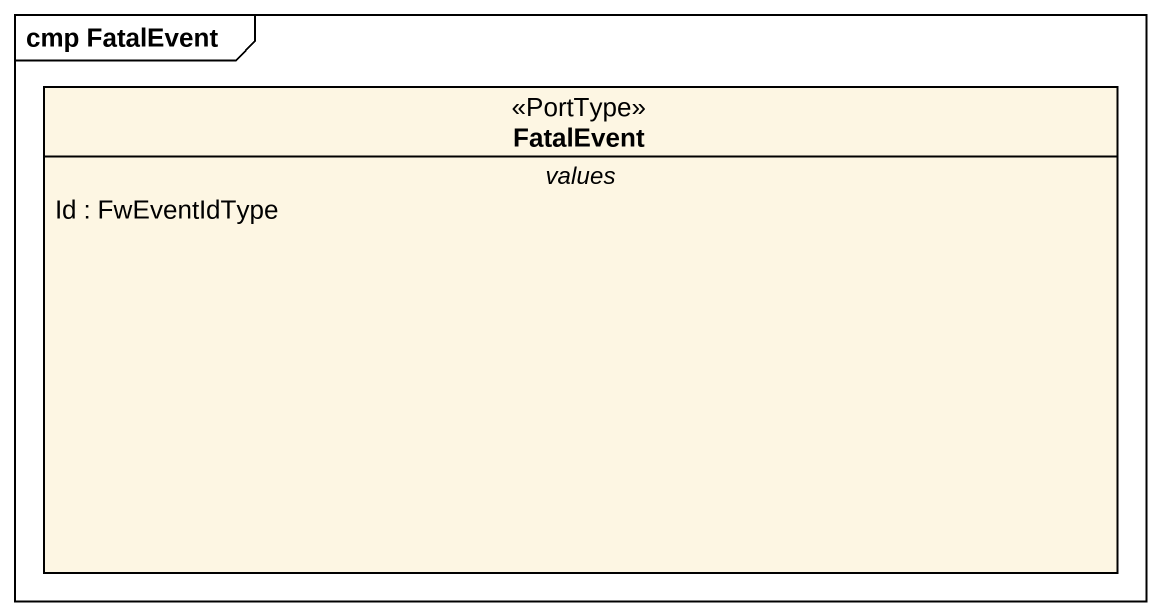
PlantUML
@startuml
mainframe cmp FatalEvent
hide circle
hide empty members
class FatalEvent <<PortType>> {
  -- values --
  Id : FwEventIdType
}
@enduml
